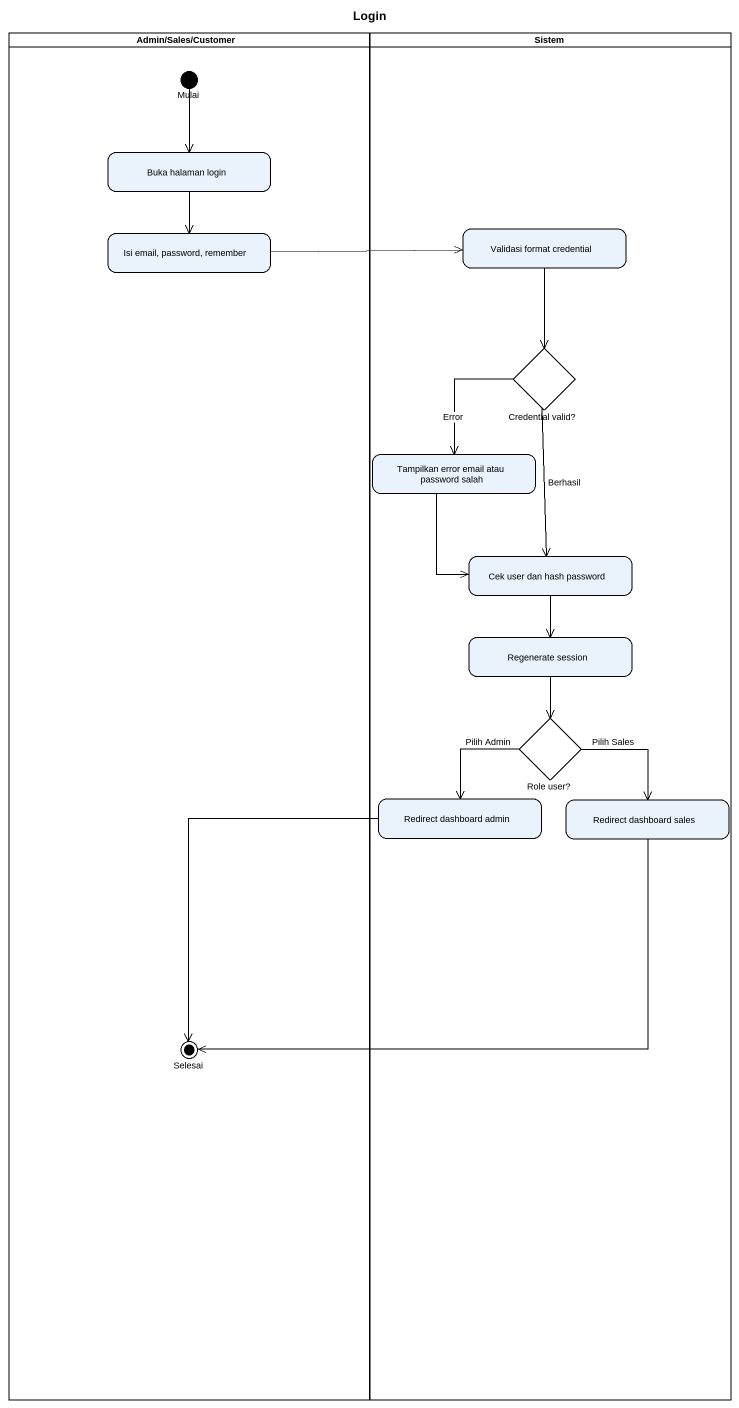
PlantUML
@startuml
title Login
hide empty description
state "Admin/Sales/Customer" as Admin_Sales_Customer <<partition>> {
  state Mulai <<start>>
  state "Buka halaman login" as Buka_halaman_login
  state "Isi email, password, remember" as Isi_email_password_remember
  state Selesai <<end>>
}
state Sistem <<partition>> {
  state "Validasi format credential" as Validasi_format_credential
  state "Credential valid?" as Credential_valid <<choice>>
  state "Tampilkan error email atau password salah" as Tampilkan_error_email_atau
  state "Cek user dan hash password" as Cek_user_dan_hash_password
  state "Regenerate session" as Regenerate_session
  state "Role user?" as Role_user <<choice>>
  state "Redirect dashboard admin" as Redirect_dashboard_admin
  state "Redirect dashboard sales" as Redirect_dashboard_sales
}
Mulai --> Buka_halaman_login
Mulai --> Buka_halaman_login
Buka_halaman_login --> Isi_email_password_remember
Isi_email_password_remember -right-> Validasi_format_credential
Validasi_format_credential --> Credential_valid
Credential_valid --> Tampilkan_error_email_atau : Error
Credential_valid --> Cek_user_dan_hash_password : Berhasil
Tampilkan_error_email_atau --> Cek_user_dan_hash_password
Cek_user_dan_hash_password --> Regenerate_session
Regenerate_session --> Role_user
Role_user --> Redirect_dashboard_admin : Pilih Admin
Role_user --> Redirect_dashboard_sales : Pilih Sales
Redirect_dashboard_admin --> Selesai
Redirect_dashboard_sales -left-> Selesai
@enduml
